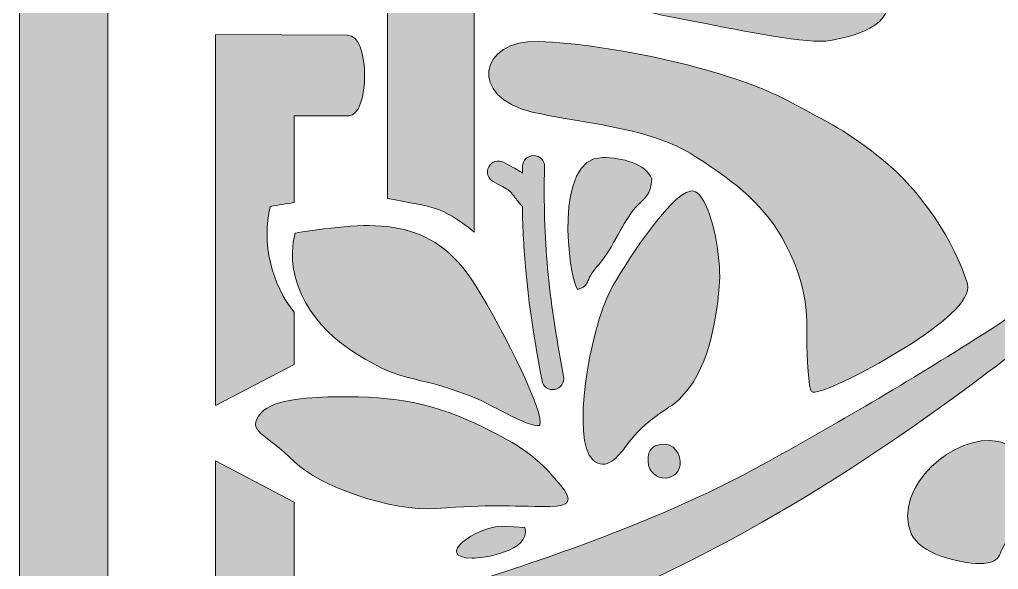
# Model space of a CAD drawing. Header units: inches. Extents: x -184 to 779, y -61 to 902.
# Drawn here: x -184 to 4.4, y 133 to 238.7 of the extents above; entities that cross this region are included whole.
import ezdxf

# ---------------------------------------------------------------- set-up
doc = ezdxf.new("R2010")
doc.units = ezdxf.units.IN
doc.header["$MEASUREMENT"] = 0
doc.layers.add('图层 1', color=7, linetype='Continuous')

# ---------------------------------------------------------------- blocks, each defined once
blk = doc.blocks.new('block 2')
at = {"layer": '图层 1', "true_color": 0xffffff}
h = blk.add_hatch(color=7, dxfattribs=at)
h.dxf.hatch_style = 2
edge = h.paths.add_edge_path()
edge.add_spline(control_points=[(145.19, 27.22), (145.19, 27.22), (75.01, 27.22), (75.01, 27.22), (80.39, 20.59), (79.81, 18.74), (81.5, 10.53), (81.5, 10.53), (128.64, 10.53), (128.64, 10.53), (128.64, 10.53), (128.64, -43.85), (128.64, -43.85), (128.64, -43.85), (-3.48, -43.85), (-3.48, -43.85), (-3.48, -43.85), (-3.48, -30.03), (-3.48, -30.03), (-3.48, -28.47), (-4.75, -27.2), (-6.31, -27.2), (-6.31, -27.2), (-15.21, -27.2), (-15.21, -27.2), (-16.77, -27.2), (-18.04, -28.47), (-18.04, -30.03), (-18.04, -30.03), (-18.04, -43.85), (-18.04, -43.85), (-18.04, -43.85), (-167.01, -43.85), (-167.01, -43.85), (-167.01, -43.85), (-167.01, 104.8), (-167.01, 104.8), (-167.01, 104.8), (-153.7, 104.8), (-153.7, 104.8), (-152.15, 104.8), (-150.88, 106.07), (-150.88, 107.62), (-150.88, 107.62), (-150.88, 116.54), (-150.88, 116.54), (-150.88, 118.08), (-152.15, 119.36), (-153.7, 119.36), (-153.7, 119.36), (-167.01, 119.36), (-167.01, 119.36), (-167.01, 119.36), (-167.01, 251.48), (-167.01, 251.48), (-167.01, 251.48), (-113.15, 251.48), (-113.15, 251.48), (-113.15, 251.48), (-113.15, 204.33), (-113.15, 204.33), (-104.94, 202.65), (-103.08, 203.23), (-96.46, 197.85), (-96.46, 197.85), (-96.46, 268.03), (-96.46, 268.03), (-96.46, 268.03), (-167.01, 268.03), (-167.01, 268.03), (-167.01, 268.03), (-167.01, 901.77), (-167.01, 901.77), (-167.01, 901.77), (-183.96, 901.77), (-183.96, 901.77), (-183.96, 901.77), (-183.96, -52.32), (-183.96, -52.32), (-183.96, -52.32), (-183.96, -60.8), (-183.96, -60.8), (-183.96, -60.8), (-175.49, -60.8), (-175.49, -60.8), (-175.49, -60.8), (778.94, -60.8), (778.94, -60.8), (778.94, -60.8), (778.94, -43.85), (778.94, -43.85), (778.94, -43.85), (145.19, -43.85), (145.19, -43.85), (145.19, -43.85), (145.19, 27.22), (145.19, 27.22)], knot_values=[0, 0, 0, 0, 1, 1, 1, 2, 2, 2, 3, 3, 3, 4, 4, 4, 5, 5, 5, 6, 6, 6, 7, 7, 7, 8, 8, 8, 9, 9, 9, 10, 10, 10, 11, 11, 11, 12, 12, 12, 13, 13, 13, 14, 14, 14, 15, 15, 15, 16, 16, 16, 17, 17, 17, 18, 18, 18, 19, 19, 19, 20, 20, 20, 21, 21, 21, 22, 22, 22, 23, 23, 23, 24, 24, 24, 25, 25, 25, 26, 26, 26, 27, 27, 27, 28, 28, 28, 29, 29, 29, 30, 30, 30, 31, 31, 31, 32, 32, 32, 32], degree=3, periodic=1)
h = blk.add_hatch(color=7, dxfattribs=at)
h.dxf.hatch_style = 2
edge = h.paths.add_edge_path()
edge.add_spline(control_points=[(-116.32, 110.07), (-109.06, 112.83), (-101.67, 115.41), (-94.29, 118.01), (-57.3, 131.06), (-29.37, 147.1), (2.35, 170.9), (18.43, 182.96), (39.88, 198.18), (56.65, 212.25), (62.06, 216.79), (67.13, 221.37), (72.68, 225.79), (75.76, 227.89), (91.13, 242.1), (94.1, 245.33), (96.61, 248.07), (102.48, 250.01), (100.82, 255.7), (97.23, 256.23), (96.31, 253.38), (93.55, 251.21), (86.02, 244.26), (79.64, 238.28), (72.46, 232.24), (67.07, 227.7), (60.99, 223.01), (55.58, 218.44), (45.68, 210.09), (34.91, 202.67), (24.52, 194.8), (16.9, 189.04), (9.35, 183.19), (1.27, 178.09), (-12.87, 169.18), (-26.81, 160.9), (-41.34, 152.95), (-50.06, 148.18), (-59.15, 144.11), (-68.43, 140.47), (-84.88, 134.02), (-101.94, 128.9), (-118.6, 123.53), (-122.15, 122.32), (-124.7, 122.5), (-125.83, 119.05), (-126.47, 117.05), (-126.87, 111.29), (-125.83, 109.97), (-124, 107.64), (-118.65, 109.18), (-116.32, 110.07)], knot_values=[0, 0, 0, 0, 1, 1, 1, 2, 2, 2, 3, 3, 3, 4, 4, 4, 5, 5, 5, 6, 6, 6, 7, 7, 7, 8, 8, 8, 9, 9, 9, 10, 10, 10, 11, 11, 11, 12, 12, 12, 13, 13, 13, 14, 14, 14, 15, 15, 15, 16, 16, 16, 17, 17, 17, 17], degree=3, periodic=1)
h = blk.add_hatch(color=7, dxfattribs=at)
h.dxf.hatch_style = 2
edge = h.paths.add_edge_path()
edge.add_spline(control_points=[(-32.45, 251.65), (-41.36, 251.81), (-50.44, 251.67), (-58.86, 248.66), (-77.85, 241.91), (-64.1, 240.41), (-53.73, 238.32), (-44.36, 236.44), (-32.31, 233.97), (-27.94, 234.71), (-22.82, 235.58), (-13.39, 238.42), (-18.49, 244.62), (-22.12, 249.03), (-25.6, 251.53), (-32.45, 251.65)], knot_values=[0, 0, 0, 0, 1, 1, 1, 2, 2, 2, 3, 3, 3, 4, 4, 4, 5, 5, 5, 5], degree=3, periodic=1)
h = blk.add_hatch(color=7, dxfattribs=at)
h.dxf.hatch_style = 2
edge = h.paths.add_edge_path()
edge.add_spline(control_points=[(-120.85, 235.74), (-120.85, 235.74), (-146.25, 235.85), (-146.25, 235.85), (-146.25, 235.85), (-146.25, 164.49), (-146.25, 164.49), (-146.25, 164.49), (-131.15, 172.42), (-131.15, 172.42), (-131.15, 172.42), (-131.15, 182.45), (-131.15, 182.45), (-135.43, 187.73), (-137.46, 195.88), (-135.74, 202.81), (-134.05, 203.06), (-132.74, 203.31), (-131.15, 203.52), (-131.15, 203.52), (-131.15, 220.23), (-131.15, 220.23), (-131.15, 220.23), (-120.62, 220.23), (-120.62, 220.23), (-116.59, 220.23), (-116.42, 235.72), (-120.85, 235.74)], knot_values=[0, 0, 0, 0, 1, 1, 1, 2, 2, 2, 3, 3, 3, 4, 4, 4, 5, 5, 5, 6, 6, 6, 7, 7, 7, 8, 8, 8, 9, 9, 9, 9], degree=3, periodic=1)
h = blk.add_hatch(color=7, dxfattribs=at)
h.dxf.hatch_style = 2
edge = h.paths.add_edge_path()
edge.add_spline(control_points=[(-85.3, 220.95), (-82.7, 220.35), (-79.76, 219.86), (-76.69, 219.34), (-68.72, 217.98), (-59.89, 216.42), (-53.77, 212.29), (-45.89, 207.26), (-40.27, 202.7), (-36.55, 195.55), (-30.69, 184.27), (-33.3, 179.33), (-32.03, 169.19), (-31.75, 166.95), (-31.85, 166.79), (-29.64, 167.37), (-25.86, 168.36), (0.17, 181.66), (-1.58, 187.88), (-3.86, 195.94), (-10.87, 206.15), (-17.72, 211.65), (-25.08, 217.56), (-27.79, 218.59), (-36.04, 223.08), (-47.03, 229.06), (-70.32, 234.05), (-84.16, 234.52), (-95.43, 234.91), (-97.82, 223.81), (-85.3, 220.95)], knot_values=[0, 0, 0, 0, 1, 1, 1, 2, 2, 2, 3, 3, 3, 4, 4, 4, 5, 5, 5, 6, 6, 6, 7, 7, 7, 8, 8, 8, 9, 9, 9, 10, 10, 10, 10], degree=3, periodic=1)
h = blk.add_hatch(color=7, dxfattribs=at)
h.dxf.hatch_style = 2
edge = h.paths.add_edge_path()
edge.add_spline(control_points=[(71.97, 148.2), (79.83, 158.59), (87.25, 169.36), (95.6, 179.25), (100.18, 184.68), (104.87, 190.75), (109.4, 196.15), (115.44, 203.32), (121.42, 209.71), (128.37, 217.23), (130.55, 219.99), (133.39, 220.91), (132.86, 224.5), (127.17, 226.16), (125.23, 220.29), (122.49, 217.78), (119.26, 214.81), (105.06, 199.44), (102.95, 196.36), (98.54, 190.8), (93.96, 185.74), (89.41, 180.33), (75.35, 163.56), (60.12, 142.11), (48.06, 126.04), (24.26, 94.31), (8.22, 66.37), (-4.83, 29.39), (-7.44, 22), (-10, 14.62), (-12.77, 7.36), (-13.66, 5.03), (-15.2, -0.32), (-12.87, -2.15), (-11.55, -3.19), (-5.79, -2.79), (-3.79, -2.14), (-0.34, -1.03), (-0.52, 1.54), (0.69, 5.08), (6.06, 21.74), (11.18, 38.8), (17.63, 55.25), (21.27, 64.53), (25.34, 73.62), (30.1, 82.34), (38.05, 96.86), (46.34, 110.81), (55.26, 124.94), (60.35, 133.03), (66.2, 140.58), (71.97, 148.2)], knot_values=[0, 0, 0, 0, 1, 1, 1, 2, 2, 2, 3, 3, 3, 4, 4, 4, 5, 5, 5, 6, 6, 6, 7, 7, 7, 8, 8, 8, 9, 9, 9, 10, 10, 10, 11, 11, 11, 12, 12, 12, 13, 13, 13, 14, 14, 14, 15, 15, 15, 16, 16, 16, 17, 17, 17, 17], degree=3, periodic=1)
h = blk.add_hatch(color=7, dxfattribs=at)
h.dxf.hatch_style = 2
edge = h.paths.add_edge_path()
edge.add_spline(control_points=[(-87.28, 202.83), (-87.28, 202.83), (-87.21, 202.75), (-87.21, 202.75), (-87.14, 198.55), (-86.94, 194.56), (-86.56, 190.49), (-85.97, 184), (-84.95, 177.33), (-83.43, 169.29), (-83.22, 168.14), (-82.11, 167.39), (-80.97, 167.6), (-79.82, 167.82), (-79.07, 168.92), (-79.28, 170.07), (-80.78, 178.03), (-81.78, 184.58), (-82.36, 190.87), (-82.94, 197.18), (-83.11, 203.31), (-82.95, 210.42), (-82.93, 211.59), (-83.86, 212.56), (-85.02, 212.57), (-86.19, 212.6), (-87.15, 211.67), (-87.18, 210.5), (-87.18, 210.5), (-87.2, 209.19), (-87.2, 209.19), (-87.81, 209.66), (-88.52, 210.04), (-89.92, 210.79), (-89.92, 210.79), (-90.82, 211.28), (-90.82, 211.28), (-91.84, 211.83), (-93.13, 211.45), (-93.68, 210.42), (-94.23, 209.39), (-93.85, 208.11), (-92.82, 207.56), (-92.82, 207.56), (-91.92, 207.07), (-91.92, 207.07), (-90.58, 206.35), (-89.99, 206.03), (-89.69, 205.78), (-89.69, 205.78), (-89.69, 205.77), (-89.69, 205.77), (-89.47, 205.58), (-89.23, 205.28), (-88.82, 204.75), (-88.82, 204.75), (-88.82, 204.74), (-88.82, 204.74), (-88.53, 204.36), (-88.12, 203.85), (-87.28, 202.83)], knot_values=[0, 0, 0, 0, 1, 1, 1, 2, 2, 2, 3, 3, 3, 4, 4, 4, 5, 5, 5, 6, 6, 6, 7, 7, 7, 8, 8, 8, 9, 9, 9, 10, 10, 10, 11, 11, 11, 12, 12, 12, 13, 13, 13, 14, 14, 14, 15, 15, 15, 16, 16, 16, 17, 17, 17, 18, 18, 18, 19, 19, 19, 20, 20, 20, 20], degree=3, periodic=1)
h = blk.add_hatch(color=7, dxfattribs=at)
h.dxf.hatch_style = 2
edge = h.paths.add_edge_path()
edge.add_spline(control_points=[(-65.35, 202.67), (-63.69, 204.44), (-62.49, 204.97), (-62.28, 208.08), (-63.45, 210.98), (-68.02, 212.21), (-71.82, 212.21), (-81.25, 212.21), (-78.37, 189.36), (-76.6, 186.84), (-73.97, 187.64), (-75.57, 188.17), (-72.46, 191.7), (-69.69, 194.84), (-67.83, 200.04), (-65.35, 202.67)], knot_values=[0, 0, 0, 0, 1, 1, 1, 2, 2, 2, 3, 3, 3, 4, 4, 4, 5, 5, 5, 5], degree=3, periodic=1)
h = blk.add_hatch(color=7, dxfattribs=at)
h.dxf.hatch_style = 2
edge = h.paths.add_edge_path()
edge.add_spline(control_points=[(-52.25, 203.7), (-53.19, 205.4), (-54.02, 205.91), (-54.86, 205.75), (-59.08, 204.98), (-68.12, 190.62), (-70.2, 186.8), (-74.34, 178.76), (-77.82, 157.83), (-73.68, 154.07), (-71.06, 151.69), (-68.62, 154.92), (-67.49, 156.44), (-63.14, 162.34), (-59.25, 163.55), (-57.06, 165.67), (-51.42, 171.15), (-50.06, 180.09), (-49.32, 187.4), (-48.87, 191.87), (-50.25, 200.06), (-52.25, 203.7)], knot_values=[0, 0, 0, 0, 1, 1, 1, 2, 2, 2, 3, 3, 3, 4, 4, 4, 5, 5, 5, 6, 6, 6, 7, 7, 7, 7], degree=3, periodic=1)
h = blk.add_hatch(color=7, dxfattribs=at)
h.dxf.hatch_style = 2
edge = h.paths.add_edge_path()
edge.add_spline(control_points=[(-130.96, 197.68), (-133.32, 188.18), (-127.07, 179.32), (-119.25, 174.49), (-109.29, 168.33), (-109.05, 170.87), (-97.11, 166.33), (-93.94, 165.13), (-86.19, 160.26), (-83.85, 160.65), (-82.9, 163.02), (-90.39, 178.17), (-96.26, 187.62), (-104.64, 201.11), (-115.65, 200.01), (-130.96, 197.68)], knot_values=[0, 0, 0, 0, 1, 1, 1, 2, 2, 2, 3, 3, 3, 4, 4, 4, 5, 5, 5, 5], degree=3, periodic=1)
h = blk.add_hatch(color=7, dxfattribs=at)
h.dxf.hatch_style = 2
edge = h.paths.add_edge_path()
edge.add_spline(control_points=[(-122.85, 166.19), (-127.36, 166.12), (-135.07, 165.88), (-137.46, 163.09), (-140.57, 159.45), (-136.64, 159.28), (-131.03, 153.68), (-126.41, 149.05), (-112.34, 144.03), (-103.74, 144.7), (-93.12, 145.52), (-90.25, 145.09), (-81.92, 145.09), (-77.98, 145.09), (-77.54, 146.24), (-79.77, 149.05), (-84.36, 154.86), (-88, 156.95), (-94.64, 160.27), (-103.73, 164.81), (-111.56, 166.36), (-122.85, 166.19)], knot_values=[0, 0, 0, 0, 1, 1, 1, 2, 2, 2, 3, 3, 3, 4, 4, 4, 5, 5, 5, 6, 6, 6, 7, 7, 7, 7], degree=3, periodic=1)
h = blk.add_hatch(color=7, dxfattribs=at)
h.dxf.hatch_style = 2
edge = h.paths.add_edge_path()
edge.add_spline(control_points=[(0.71, 134.12), (5.94, 134.12), (3.72, 136.79), (6.97, 139.22), (10.01, 141.5), (11.32, 141.5), (11.32, 146.54), (11.32, 151.36), (8.83, 156.69), (4.32, 157.6), (-3.92, 159.27), (-16.13, 148.82), (-12.38, 139.85), (-10.8, 136.06), (-3.09, 134.12), (0.71, 134.12)], knot_values=[0, 0, 0, 0, 1, 1, 1, 2, 2, 2, 3, 3, 3, 4, 4, 4, 5, 5, 5, 5], degree=3, periodic=1)
h = blk.add_hatch(color=7, dxfattribs=at)
h.dxf.hatch_style = 2
edge = h.paths.add_edge_path()
edge.add_spline(control_points=[(-60.64, 157.03), (-62.17, 156.82), (-62.88, 155.78), (-63.01, 154.58), (-63.51, 149.78), (-57.4, 149.28), (-56.88, 153.05), (-56.6, 155.04), (-57.97, 157.45), (-60.64, 157.03)], knot_values=[0, 0, 0, 0, 1, 1, 1, 2, 2, 2, 3, 3, 3, 3], degree=3, periodic=1)
h = blk.add_hatch(color=7, dxfattribs=at)
h.dxf.hatch_style = 2
edge = h.paths.add_edge_path()
edge.add_spline(control_points=[(-146.25, -6.33), (-146.25, -6.33), (-44.56, 94.04), (-44.56, 94.04), (-55.83, 104.66), (-59.38, 108.54), (-68.65, 121.05), (-68.65, 121.05), (-91.96, 110.99), (-91.96, 110.99), (-84.87, 101.38), (-80.84, 96.96), (-72.36, 88.48), (-72.36, 88.48), (-131.15, 31.28), (-131.15, 31.28), (-131.15, 31.28), (-131.15, 145.95), (-131.15, 145.95), (-131.15, 145.95), (-146.25, 153.89), (-146.25, 153.89), (-146.25, 153.89), (-146.25, -6.33), (-146.25, -6.33), (-146.25, -6.33), (-146.25, -6.33), (-146.25, -6.33)], knot_values=[0, 0, 0, 0, 1, 1, 1, 2, 2, 2, 3, 3, 3, 4, 4, 4, 5, 5, 5, 6, 6, 6, 7, 7, 7, 8, 8, 8, 9, 9, 9, 9], degree=3, periodic=1)
h = blk.add_hatch(color=7, dxfattribs=at)
h.dxf.hatch_style = 2
edge = h.paths.add_edge_path()
edge.add_spline(control_points=[(-96.86, 135.13), (-95, 135.09), (-85.47, 136.41), (-86.74, 141.06), (-86.74, 141.06), (-90.97, 141.28), (-90.97, 141.28), (-96.23, 141.28), (-104.36, 135.29), (-96.86, 135.13)], knot_values=[0, 0, 0, 0, 1, 1, 1, 2, 2, 2, 3, 3, 3, 3], degree=3, periodic=1)
at = {"layer": '图层 1', "lineweight": 0}
for points, knots in [([(145.19, 27.22), (145.19, 27.22), (75.01, 27.22), (75.01, 27.22), (80.39, 20.59), (79.81, 18.74), (81.5, 10.53), (81.5, 10.53), (128.64, 10.53), (128.64, 10.53), (128.64, 10.53), (128.64, -43.85), (128.64, -43.85), (128.64, -43.85), (-3.48, -43.85), (-3.48, -43.85), (-3.48, -43.85), (-3.48, -30.03), (-3.48, -30.03), (-3.48, -28.47), (-4.75, -27.2), (-6.31, -27.2), (-6.31, -27.2), (-15.21, -27.2), (-15.21, -27.2), (-16.77, -27.2), (-18.04, -28.47), (-18.04, -30.03), (-18.04, -30.03), (-18.04, -43.85), (-18.04, -43.85), (-18.04, -43.85), (-167.01, -43.85), (-167.01, -43.85), (-167.01, -43.85), (-167.01, 104.8), (-167.01, 104.8), (-167.01, 104.8), (-153.7, 104.8), (-153.7, 104.8), (-152.15, 104.8), (-150.88, 106.07), (-150.88, 107.62), (-150.88, 107.62), (-150.88, 116.54), (-150.88, 116.54), (-150.88, 118.08), (-152.15, 119.36), (-153.7, 119.36), (-153.7, 119.36), (-167.01, 119.36), (-167.01, 119.36), (-167.01, 119.36), (-167.01, 251.48), (-167.01, 251.48), (-167.01, 251.48), (-113.15, 251.48), (-113.15, 251.48), (-113.15, 251.48), (-113.15, 204.33), (-113.15, 204.33), (-104.94, 202.65), (-103.08, 203.23), (-96.46, 197.85), (-96.46, 197.85), (-96.46, 268.03), (-96.46, 268.03), (-96.46, 268.03), (-167.01, 268.03), (-167.01, 268.03), (-167.01, 268.03), (-167.01, 901.77), (-167.01, 901.77), (-167.01, 901.77), (-183.96, 901.77), (-183.96, 901.77), (-183.96, 901.77), (-183.96, -52.32), (-183.96, -52.32), (-183.96, -52.32), (-183.96, -60.8), (-183.96, -60.8), (-183.96, -60.8), (-175.49, -60.8), (-175.49, -60.8), (-175.49, -60.8), (778.94, -60.8), (778.94, -60.8), (778.94, -60.8), (778.94, -43.85), (778.94, -43.85), (778.94, -43.85), (145.19, -43.85), (145.19, -43.85), (145.19, -43.85), (145.19, 27.22), (145.19, 27.22)], [0, 0, 0, 0, 1, 1, 1, 2, 2, 2, 3, 3, 3, 4, 4, 4, 5, 5, 5, 6, 6, 6, 7, 7, 7, 8, 8, 8, 9, 9, 9, 10, 10, 10, 11, 11, 11, 12, 12, 12, 13, 13, 13, 14, 14, 14, 15, 15, 15, 16, 16, 16, 17, 17, 17, 18, 18, 18, 19, 19, 19, 20, 20, 20, 21, 21, 21, 22, 22, 22, 23, 23, 23, 24, 24, 24, 25, 25, 25, 26, 26, 26, 27, 27, 27, 28, 28, 28, 29, 29, 29, 30, 30, 30, 31, 31, 31, 32, 32, 32, 32]), ([(-116.32, 110.07), (-109.06, 112.83), (-101.67, 115.41), (-94.29, 118.01), (-57.3, 131.06), (-29.37, 147.1), (2.35, 170.9), (18.43, 182.96), (39.88, 198.18), (56.65, 212.25), (62.06, 216.79), (67.13, 221.37), (72.68, 225.79), (75.76, 227.89), (91.13, 242.1), (94.1, 245.33), (96.61, 248.07), (102.48, 250.01), (100.82, 255.7), (97.23, 256.23), (96.31, 253.38), (93.55, 251.21), (86.02, 244.26), (79.64, 238.28), (72.46, 232.24), (67.07, 227.7), (60.99, 223.01), (55.58, 218.44), (45.68, 210.09), (34.91, 202.67), (24.52, 194.8), (16.9, 189.04), (9.35, 183.19), (1.27, 178.09), (-12.87, 169.18), (-26.81, 160.9), (-41.34, 152.95), (-50.06, 148.18), (-59.15, 144.11), (-68.43, 140.47), (-84.88, 134.02), (-101.94, 128.9), (-118.6, 123.53), (-122.15, 122.32), (-124.7, 122.5), (-125.83, 119.05), (-126.47, 117.05), (-126.87, 111.29), (-125.83, 109.97), (-124, 107.64), (-118.65, 109.18), (-116.32, 110.07)], [0, 0, 0, 0, 1, 1, 1, 2, 2, 2, 3, 3, 3, 4, 4, 4, 5, 5, 5, 6, 6, 6, 7, 7, 7, 8, 8, 8, 9, 9, 9, 10, 10, 10, 11, 11, 11, 12, 12, 12, 13, 13, 13, 14, 14, 14, 15, 15, 15, 16, 16, 16, 17, 17, 17, 17]), ([(-32.45, 251.65), (-41.36, 251.81), (-50.44, 251.67), (-58.86, 248.66), (-77.85, 241.91), (-64.1, 240.41), (-53.73, 238.32), (-44.36, 236.44), (-32.31, 233.97), (-27.94, 234.71), (-22.82, 235.58), (-13.39, 238.42), (-18.49, 244.62), (-22.12, 249.03), (-25.6, 251.53), (-32.45, 251.65)], [0, 0, 0, 0, 1, 1, 1, 2, 2, 2, 3, 3, 3, 4, 4, 4, 5, 5, 5, 5]), ([(-120.85, 235.74), (-120.85, 235.74), (-146.25, 235.85), (-146.25, 235.85), (-146.25, 235.85), (-146.25, 164.49), (-146.25, 164.49), (-146.25, 164.49), (-131.15, 172.42), (-131.15, 172.42), (-131.15, 172.42), (-131.15, 182.45), (-131.15, 182.45), (-135.43, 187.73), (-137.46, 195.88), (-135.74, 202.81), (-134.05, 203.06), (-132.74, 203.31), (-131.15, 203.52), (-131.15, 203.52), (-131.15, 220.23), (-131.15, 220.23), (-131.15, 220.23), (-120.62, 220.23), (-120.62, 220.23), (-116.59, 220.23), (-116.42, 235.72), (-120.85, 235.74)], [0, 0, 0, 0, 1, 1, 1, 2, 2, 2, 3, 3, 3, 4, 4, 4, 5, 5, 5, 6, 6, 6, 7, 7, 7, 8, 8, 8, 9, 9, 9, 9]), ([(-85.3, 220.95), (-82.7, 220.35), (-79.76, 219.86), (-76.69, 219.34), (-68.72, 217.98), (-59.89, 216.42), (-53.77, 212.29), (-45.89, 207.26), (-40.27, 202.7), (-36.55, 195.55), (-30.69, 184.27), (-33.3, 179.33), (-32.03, 169.19), (-31.75, 166.95), (-31.85, 166.79), (-29.64, 167.37), (-25.86, 168.36), (0.17, 181.66), (-1.58, 187.88), (-3.86, 195.94), (-10.87, 206.15), (-17.72, 211.65), (-25.08, 217.56), (-27.79, 218.59), (-36.04, 223.08), (-47.03, 229.06), (-70.32, 234.05), (-84.16, 234.52), (-95.43, 234.91), (-97.82, 223.81), (-85.3, 220.95)], [0, 0, 0, 0, 1, 1, 1, 2, 2, 2, 3, 3, 3, 4, 4, 4, 5, 5, 5, 6, 6, 6, 7, 7, 7, 8, 8, 8, 9, 9, 9, 10, 10, 10, 10]), ([(71.97, 148.2), (79.83, 158.59), (87.25, 169.36), (95.6, 179.25), (100.18, 184.68), (104.87, 190.75), (109.4, 196.15), (115.44, 203.32), (121.42, 209.71), (128.37, 217.23), (130.55, 219.99), (133.39, 220.91), (132.86, 224.5), (127.17, 226.16), (125.23, 220.29), (122.49, 217.78), (119.26, 214.81), (105.06, 199.44), (102.95, 196.36), (98.54, 190.8), (93.96, 185.74), (89.41, 180.33), (75.35, 163.56), (60.12, 142.11), (48.06, 126.04), (24.26, 94.31), (8.22, 66.37), (-4.83, 29.39), (-7.44, 22), (-10, 14.62), (-12.77, 7.36), (-13.66, 5.03), (-15.2, -0.32), (-12.87, -2.15), (-11.55, -3.19), (-5.79, -2.79), (-3.79, -2.14), (-0.34, -1.03), (-0.52, 1.54), (0.69, 5.08), (6.06, 21.74), (11.18, 38.8), (17.63, 55.25), (21.27, 64.53), (25.34, 73.62), (30.1, 82.34), (38.05, 96.86), (46.34, 110.81), (55.26, 124.94), (60.35, 133.03), (66.2, 140.58), (71.97, 148.2)], [0, 0, 0, 0, 1, 1, 1, 2, 2, 2, 3, 3, 3, 4, 4, 4, 5, 5, 5, 6, 6, 6, 7, 7, 7, 8, 8, 8, 9, 9, 9, 10, 10, 10, 11, 11, 11, 12, 12, 12, 13, 13, 13, 14, 14, 14, 15, 15, 15, 16, 16, 16, 17, 17, 17, 17]), ([(-87.28, 202.83), (-87.28, 202.83), (-87.21, 202.75), (-87.21, 202.75), (-87.14, 198.55), (-86.94, 194.56), (-86.56, 190.49), (-85.97, 184), (-84.95, 177.33), (-83.43, 169.29), (-83.22, 168.14), (-82.11, 167.39), (-80.97, 167.6), (-79.82, 167.82), (-79.07, 168.92), (-79.28, 170.07), (-80.78, 178.03), (-81.78, 184.58), (-82.36, 190.87), (-82.94, 197.18), (-83.11, 203.31), (-82.95, 210.42), (-82.93, 211.59), (-83.86, 212.56), (-85.02, 212.57), (-86.19, 212.6), (-87.15, 211.67), (-87.18, 210.5), (-87.18, 210.5), (-87.2, 209.19), (-87.2, 209.19), (-87.81, 209.66), (-88.52, 210.04), (-89.92, 210.79), (-89.92, 210.79), (-90.82, 211.28), (-90.82, 211.28), (-91.84, 211.83), (-93.13, 211.45), (-93.68, 210.42), (-94.23, 209.39), (-93.85, 208.11), (-92.82, 207.56), (-92.82, 207.56), (-91.92, 207.07), (-91.92, 207.07), (-90.58, 206.35), (-89.99, 206.03), (-89.69, 205.78), (-89.69, 205.78), (-89.69, 205.77), (-89.69, 205.77), (-89.47, 205.58), (-89.23, 205.28), (-88.82, 204.75), (-88.82, 204.75), (-88.82, 204.74), (-88.82, 204.74), (-88.53, 204.36), (-88.12, 203.85), (-87.28, 202.83)], [0, 0, 0, 0, 1, 1, 1, 2, 2, 2, 3, 3, 3, 4, 4, 4, 5, 5, 5, 6, 6, 6, 7, 7, 7, 8, 8, 8, 9, 9, 9, 10, 10, 10, 11, 11, 11, 12, 12, 12, 13, 13, 13, 14, 14, 14, 15, 15, 15, 16, 16, 16, 17, 17, 17, 18, 18, 18, 19, 19, 19, 20, 20, 20, 20]), ([(-65.35, 202.67), (-63.69, 204.44), (-62.49, 204.97), (-62.28, 208.08), (-63.45, 210.98), (-68.02, 212.21), (-71.82, 212.21), (-81.25, 212.21), (-78.37, 189.36), (-76.6, 186.84), (-73.97, 187.64), (-75.57, 188.17), (-72.46, 191.7), (-69.69, 194.84), (-67.83, 200.04), (-65.35, 202.67)], [0, 0, 0, 0, 1, 1, 1, 2, 2, 2, 3, 3, 3, 4, 4, 4, 5, 5, 5, 5]), ([(-52.25, 203.7), (-53.19, 205.4), (-54.02, 205.91), (-54.86, 205.75), (-59.08, 204.98), (-68.12, 190.62), (-70.2, 186.8), (-74.34, 178.76), (-77.82, 157.83), (-73.68, 154.07), (-71.06, 151.69), (-68.62, 154.92), (-67.49, 156.44), (-63.14, 162.34), (-59.25, 163.55), (-57.06, 165.67), (-51.42, 171.15), (-50.06, 180.09), (-49.32, 187.4), (-48.87, 191.87), (-50.25, 200.06), (-52.25, 203.7)], [0, 0, 0, 0, 1, 1, 1, 2, 2, 2, 3, 3, 3, 4, 4, 4, 5, 5, 5, 6, 6, 6, 7, 7, 7, 7]), ([(-130.96, 197.68), (-133.32, 188.18), (-127.07, 179.32), (-119.25, 174.49), (-109.29, 168.33), (-109.05, 170.87), (-97.11, 166.33), (-93.94, 165.13), (-86.19, 160.26), (-83.85, 160.65), (-82.9, 163.02), (-90.39, 178.17), (-96.26, 187.62), (-104.64, 201.11), (-115.65, 200.01), (-130.96, 197.68)], [0, 0, 0, 0, 1, 1, 1, 2, 2, 2, 3, 3, 3, 4, 4, 4, 5, 5, 5, 5]), ([(-122.85, 166.19), (-127.36, 166.12), (-135.07, 165.88), (-137.46, 163.09), (-140.57, 159.45), (-136.64, 159.28), (-131.03, 153.68), (-126.41, 149.05), (-112.34, 144.03), (-103.74, 144.7), (-93.12, 145.52), (-90.25, 145.09), (-81.92, 145.09), (-77.98, 145.09), (-77.54, 146.24), (-79.77, 149.05), (-84.36, 154.86), (-88, 156.95), (-94.64, 160.27), (-103.73, 164.81), (-111.56, 166.36), (-122.85, 166.19)], [0, 0, 0, 0, 1, 1, 1, 2, 2, 2, 3, 3, 3, 4, 4, 4, 5, 5, 5, 6, 6, 6, 7, 7, 7, 7]), ([(0.71, 134.12), (5.94, 134.12), (3.72, 136.79), (6.97, 139.22), (10.01, 141.5), (11.32, 141.5), (11.32, 146.54), (11.32, 151.36), (8.83, 156.69), (4.32, 157.6), (-3.92, 159.27), (-16.13, 148.82), (-12.38, 139.85), (-10.8, 136.06), (-3.09, 134.12), (0.71, 134.12)], [0, 0, 0, 0, 1, 1, 1, 2, 2, 2, 3, 3, 3, 4, 4, 4, 5, 5, 5, 5]), ([(-60.64, 157.03), (-62.17, 156.82), (-62.88, 155.78), (-63.01, 154.58), (-63.51, 149.78), (-57.4, 149.28), (-56.88, 153.05), (-56.6, 155.04), (-57.97, 157.45), (-60.64, 157.03)], [0, 0, 0, 0, 1, 1, 1, 2, 2, 2, 3, 3, 3, 3]), ([(-146.25, -6.33), (-146.25, -6.33), (-44.56, 94.04), (-44.56, 94.04), (-55.83, 104.66), (-59.38, 108.54), (-68.65, 121.05), (-68.65, 121.05), (-91.96, 110.99), (-91.96, 110.99), (-84.87, 101.38), (-80.84, 96.96), (-72.36, 88.48), (-72.36, 88.48), (-131.15, 31.28), (-131.15, 31.28), (-131.15, 31.28), (-131.15, 145.95), (-131.15, 145.95), (-131.15, 145.95), (-146.25, 153.89), (-146.25, 153.89), (-146.25, 153.89), (-146.25, -6.33), (-146.25, -6.33), (-146.25, -6.33), (-146.25, -6.33), (-146.25, -6.33)], [0, 0, 0, 0, 1, 1, 1, 2, 2, 2, 3, 3, 3, 4, 4, 4, 5, 5, 5, 6, 6, 6, 7, 7, 7, 8, 8, 8, 9, 9, 9, 9]), ([(-96.86, 135.13), (-95, 135.09), (-85.47, 136.41), (-86.74, 141.06), (-86.74, 141.06), (-90.97, 141.28), (-90.97, 141.28), (-96.23, 141.28), (-104.36, 135.29), (-96.86, 135.13)], [0, 0, 0, 0, 1, 1, 1, 2, 2, 2, 3, 3, 3, 3])]:
    blk.add_open_spline(points, degree=3, knots=knots, dxfattribs=at)

msp = doc.modelspace()

# ---------------------------------------------------------------- block references
at = {"layer": '图层 1'}
msp.add_blockref('block 2', (0, 0), dxfattribs=at)

doc.saveas('drawing.dxf')
